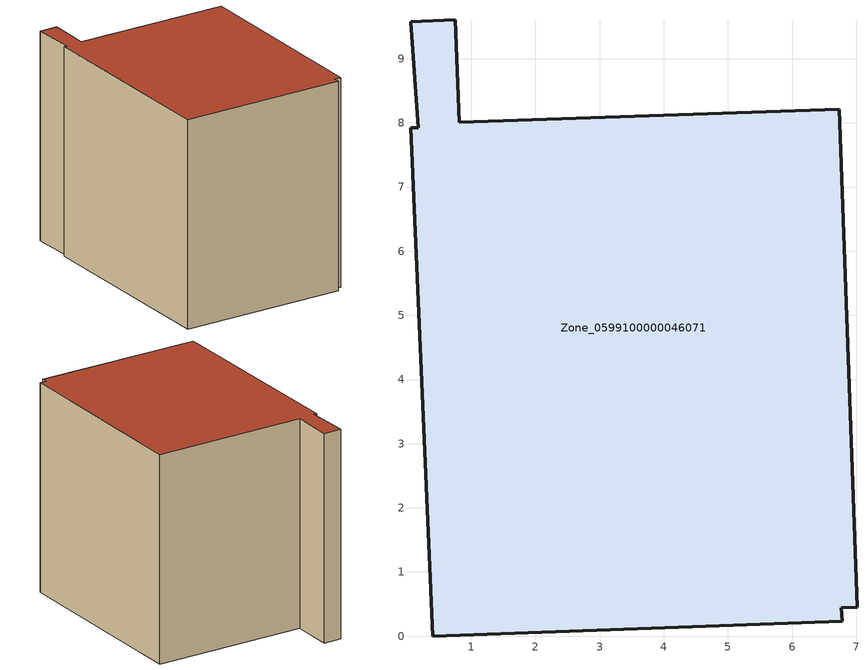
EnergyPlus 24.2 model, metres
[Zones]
Zone_0599100000046071
 floor ground (C_G): 6.78,0.23 0.4,0 0.05,7.93 0.17,7.93 0.06,9.58 0.75,9.61 0.81,8.01 6.74,8.22 7.01,0.45 6.77,0.44 z0
 wall outside (C_F): 0.81,8.01 0.75,9.61 0.06,9.58 0.17,7.93 0.05,7.93 0.4,0 6.78,0.23 6.77,0.44 7.01,0.45 6.74,8.22 0.81,8.01 z0:8.08
 roof outside (C_R): 0.05,7.93 0.4,0 6.78,0.23 6.77,0.44 7.01,0.45 6.74,8.22 0.81,8.01 0.75,9.61 0.06,9.58 0.17,7.93 z8.08
[BUILDING]
Pand.0599100000046071: North Axis=0; Terrain=City; Loads Convergence Tolerance Value=0.04; Temperature Convergence Tolerance Value=0.4; Solar Distribution=FullExterior; Maximum Number of Warmup Days=25; Minimum Number of Warmup Days=1
[Site:Location]
Rotterdam.The.Hague.AP_ZH_NLD Design_Conditions: Latitude=51.96; Longitude=4.45; Time Zone=1; Elevation=-4.5
[SITE:GROUNDTEMPERATURE:BUILDINGSURFACE]
18, 18, 18, 18, 18, 18, 18, 18, 18, 18, 18, 18
[MATERIAL] Thermal Absorptance=0.9; Solar Absorptance=0.7; Visible Absorptance=0.7
Name | Roughness | Thickness | Conductivity | Density | Specific Heat
G.TC.1946 | MediumSmooth | 0.15 | 1 | 540 | 1210
F.TC.1946 | Rough | 0.3 | 0.857143 | 1920 | 840
R.TC.1946 | MediumRough | 0.2 | 0.909091 | 1500 | 1000
[CONSTRUCTION]
C_G: G.TC.1946
C_F: F.TC.1946
C_R: R.TC.1946
[ZONE]
Zone_0599100000046071: Type=1; Multiplier=1; Ceiling Height=Autocalculate; Volume=Autocalculate; Floor Area=autocalculate; Part of Total Floor Area=Yes
[ZONEINFILTRATION:DESIGNFLOWRATE]
Infil_Zone_0599100000046071: Zone or ZoneList or Space or SpaceList=Zone_0599100000046071; Schedule=AlwaysOn; Design Flow Rate Calculation Method=Flow/Area; Flow Rate per Floor Area=0.003; Constant Term Coefficient=1; Temperature Term Coefficient=0; Velocity Term Coefficient=0; Velocity Squared Term Coefficient=0
[HVACTEMPLATE:ZONE:IDEALLOADSAIRSYSTEM]
Zone_0599100000046071: Maximum Heating Supply Air Temperature=50; Minimum Cooling Supply Air Temperature=13; Maximum Heating Supply Air Humidity Ratio=0.0156; Minimum Cooling Supply Air Humidity Ratio=0.0077; Heating Limit=NoLimit; Cooling Limit=NoLimit; Dehumidification Control Type=ConstantSensibleHeatRatio; Cooling Sensible Heat Ratio=0.7; Dehumidification Setpoint=60; Humidification Control Type=None; Humidification Setpoint=30; Outdoor Air Method=None; Outdoor Air Flow Rate per Person=0.00944; Outdoor Air Flow Rate per Zone Floor Area=0; Outdoor Air Flow Rate per Zone=0; Demand Controlled Ventilation Type=None; Outdoor Air Economizer Type=NoEconomizer; Heat Recovery Type=None; Sensible Heat Recovery Effectiveness=0.7; Latent Heat Recovery Effectiveness=0.65
[ZONECONTROL:THERMOSTAT]
ThermostatControl_Zone_0599100000046071: Zone or ZoneList=Zone_0599100000046071; Control Type Schedule=DualSetpointControlType; Control 1=Thermostat_Zone_0599100000046071; Temperature Difference Between Cutout And Setpoint=0
[THERMOSTATSETPOINT:DUALSETPOINT]
Thermostat_Zone_0599100000046071: Heating Setpoint Temperature Schedule=HeatingSetpoint_Zone_0599100000046071; Cooling Setpoint Temperature Schedule=CoolingSetpoint_Zone_0599100000046071
[SCHEDULE:COMPACT]
HeatingSetpoint_Zone_0599100000046071: Through: 12/31, For: AllDays, Until: 24:00, 21
CoolingSetpoint_Zone_0599100000046071: Through: 12/31, For: AllDays, Until: 24:00, 24
DualSetpointControlType: Through: 12/31, For: AllDays, Until: 24:00, 4
AlwaysOn: Through: 12/31, For: AllDays, Until: 24:00, 1
